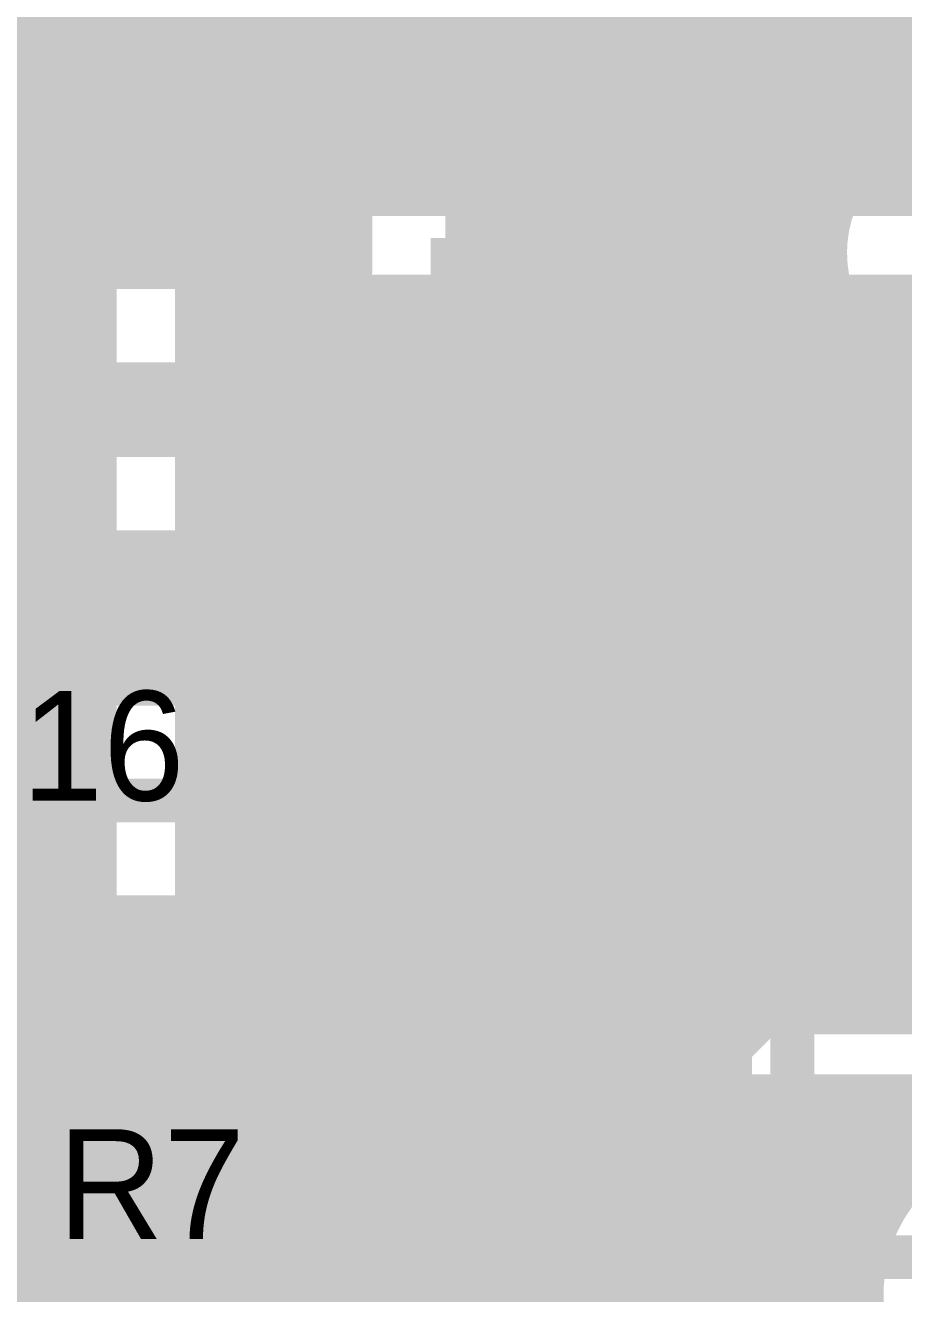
# Model space of a CAD drawing. Header units: millimetres. Extents: x 1.9 to 5.81, y 3 to 5.61.
# Drawn here: x 2.655 to 2.8955, y 3.515 to 3.8622 of the extents above; entities that cross this region are included whole.
import ezdxf

# ---------------------------------------------------------------- set-up
doc = ezdxf.new("R2010")
doc.units = ezdxf.units.MM
doc.header["$MEASUREMENT"] = 0
for name, color, linetype in [('BottomLayer', 5, 'Continuous'), ('BottomOverlay', 54, 'Continuous'), ('BottomPaste', 16, 'Continuous'), ('BottomSolder', 6, 'Continuous'), ('MultiLayer', 9, 'Continuous'), ('TopLayer', 1, 'Continuous'), ('TopOverlay', 2, 'Continuous'), ('TopPaste', 8, 'Continuous'), ('TopSolder', 216, 'Continuous')]:
    doc.layers.add(name, color=color, linetype=linetype)

msp = doc.modelspace()

# ---------------------------------------------------------------- linework, layer by layer
at = {"layer": 'BottomLayer'}
for points, const_width in [([(2.8, 3.79), (2.8, 4.1)], 0.06), ([(2.77, 3.815), (2.77, 4.045)], 0.01), ([(2.78, 3.815), (2.78, 4.045)], 0.01), ([(2.79, 3.815), (2.79, 4.045)], 0.01), ([(2.8, 3.815), (2.8, 4.045)], 0.01), ([(2.81, 3.815), (2.81, 4.045)], 0.01), ([(2.82, 3.815), (2.82, 4.045)], 0.01), ([(2.83, 3.815), (2.83, 4.045)], 0.01), ([(2.76, 3.815), (2.76, 3.995)], 0.01), ([(2.66, 3.381), (2.66, 3.91469)], 0.01), ([(2.75, 3.815), (2.75, 3.915)], 0.01), ([(2.67, 3.381), (2.67, 3.91113)], 0.01), ([(2.68, 3.815), (2.68, 3.905)], 0.01), ([(2.74, 3.815), (2.74, 3.905)], 0.01), ([(2.69, 3.815), (2.69, 3.89917)], 0.01), ([(2.73, 3.815), (2.73, 3.89917)], 0.01), ([(2.7, 3.815), (2.7, 3.89601)], 0.01), ([(2.71, 3.815), (2.71, 3.895)], 0.01), ([(2.72, 3.815), (2.72, 3.89601)], 0.01), ([(2.84, 3.815), (2.84, 3.895)], 0.01), ([(2.85, 3.815), (2.85, 3.895)], 0.01), ([(2.86, 3.815), (2.86, 3.895)], 0.01), ([(2.87, 3.815), (2.87, 3.895)], 0.01), ([(2.88, 3.815), (2.88, 3.895)], 0.01), ([(2.89, 3.815), (2.89, 3.895)], 0.01), ([(2.9, 3.815), (2.9, 3.895)], 0.01), ([(2.211, 3.86), (2.98172, 3.86)], 0.01), ([(2.211, 3.85), (2.97258, 3.85)], 0.01), ([(2.211, 3.84), (2.96757, 3.84)], 0.01), ([(2.211, 3.83), (2.96528, 3.83)], 0.01), ([(2.211, 3.82), (2.96528, 3.82)], 0.01), ([(2.675, 3.815), (2.925, 3.815)], 0.01), ([(2.675, 3.565), (2.675, 3.815)], 0.01), ([(2.8, 3.69), (2.8, 3.81)], 0.02), ([(2.211, 3.81), (2.675, 3.81)], 0.01), ([(2.211, 3.8), (2.675, 3.8)], 0.01), ([(2.211, 3.79), (2.675, 3.79)], 0.01), ([(2.211, 3.78), (2.675, 3.78)], 0.01), ([(2.211, 3.77), (2.675, 3.77)], 0.01), ([(2.211, 3.76), (2.675, 3.76)], 0.01), ([(2.211, 3.75), (2.675, 3.75)], 0.01), ([(2.211, 3.74), (2.675, 3.74)], 0.01), ([(2.211, 3.73), (2.675, 3.73)], 0.01), ([(2.211, 3.72), (2.675, 3.72)], 0.01), ([(2.211, 3.71), (2.675, 3.71)], 0.01), ([(2.211, 3.7), (2.675, 3.7)], 0.01), ([(2.68, 3.69), (2.8, 3.69)], 0.02), ([(2.8, 3.69), (2.92, 3.69)], 0.02), ([(2.8, 3.57), (2.8, 3.69)], 0.02), ([(2.211, 3.69), (2.675, 3.69)], 0.01), ([(2.211, 3.68), (2.675, 3.68)], 0.01), ([(2.211, 3.67), (2.675, 3.67)], 0.01), ([(2.211, 3.66), (2.675, 3.66)], 0.01), ([(2.211, 3.65), (2.675, 3.65)], 0.01), ([(2.211, 3.64), (2.675, 3.64)], 0.01), ([(2.211, 3.63), (2.675, 3.63)], 0.01), ([(2.211, 3.62), (2.675, 3.62)], 0.01), ([(2.211, 3.61), (2.675, 3.61)], 0.01), ([(2.211, 3.6), (2.675, 3.6)], 0.01), ([(2.211, 3.59), (2.675, 3.59)], 0.01), ([(2.211, 3.58), (2.675, 3.58)], 0.01), ([(2.211, 3.57), (2.675, 3.57)], 0.01), ([(2.675, 3.565), (2.925, 3.565)], 0.01), ([(2.68, 3.381), (2.68, 3.565)], 0.01), ([(2.69, 3.381), (2.69, 3.565)], 0.01), ([(2.7, 3.381), (2.7, 3.565)], 0.01), ([(2.71, 3.381), (2.71, 3.565)], 0.01), ([(2.72, 3.381), (2.72, 3.565)], 0.01), ([(2.73, 3.381), (2.73, 3.565)], 0.01), ([(2.74, 3.381), (2.74, 3.565)], 0.01), ([(2.75, 3.381), (2.75, 3.565)], 0.01), ([(2.76, 3.381), (2.76, 3.565)], 0.01), ([(2.77, 3.381), (2.77, 3.565)], 0.01), ([(2.78, 3.381), (2.78, 3.565)], 0.01), ([(2.79, 3.381), (2.79, 3.565)], 0.01), ([(2.8, 3.381), (2.8, 3.565)], 0.01), ([(2.81, 3.381), (2.81, 3.565)], 0.01), ([(2.82, 3.381), (2.82, 3.565)], 0.01), ([(2.83, 3.381), (2.83, 3.565)], 0.01), ([(2.84, 3.381), (2.84, 3.565)], 0.01), ([(2.85, 3.381), (2.85, 3.565)], 0.01), ([(2.86, 3.381), (2.86, 3.565)], 0.01), ([(2.87, 3.381), (2.87, 3.565)], 0.01), ([(2.88, 3.381), (2.88, 3.565)], 0.01), ([(2.89, 3.53562), (2.89, 3.565)], 0.01), ([(2.9, 3.54854), (2.9, 3.565)], 0.01), ([(2.211, 3.56), (2.93, 3.56)], 0.01), ([(2.211, 3.55), (2.90172, 3.55)], 0.01), ([(2.211, 3.54), (2.89258, 3.54)], 0.01), ([(2.211, 3.53), (2.88757, 3.53)], 0.01), ([(2.211, 3.52), (2.88528, 3.52)], 0.01), ([(2.211, 3.51), (2.88528, 3.51)], 0.01)]:
    msp.add_lwpolyline(points, dxfattribs=dict(at, const_width=const_width))
for points, const_width in [([(2.6725, 3.815, 1), (2.6775, 3.815, 1)], 0.005), ([(2.6725, 3.815, 1), (2.6775, 3.815, 1)], 0.005), ([(2.6775, 3.815, 1), (2.6825, 3.815, 1)], 0.005), ([(2.6875, 3.815, 1), (2.6925, 3.815, 1)], 0.005), ([(2.6975, 3.815, 1), (2.7025, 3.815, 1)], 0.005), ([(2.7075, 3.815, 1), (2.7125, 3.815, 1)], 0.005), ([(2.7175, 3.815, 1), (2.7225, 3.815, 1)], 0.005), ([(2.7275, 3.815, 1), (2.7325, 3.815, 1)], 0.005), ([(2.7375, 3.815, 1), (2.7425, 3.815, 1)], 0.005), ([(2.7475, 3.815, 1), (2.7525, 3.815, 1)], 0.005), ([(2.7575, 3.815, 1), (2.7625, 3.815, 1)], 0.005), ([(2.7675, 3.815, 1), (2.7725, 3.815, 1)], 0.005), ([(2.785, 3.79, 1), (2.815, 3.79, 1)], 0.03), ([(2.7775, 3.815, 1), (2.7825, 3.815, 1)], 0.005), ([(2.7875, 3.815, 1), (2.7925, 3.815, 1)], 0.005), ([(2.795, 3.81, 1), (2.805, 3.81, 1)], 0.01), ([(2.7975, 3.815, 1), (2.8025, 3.815, 1)], 0.005), ([(2.8075, 3.815, 1), (2.8125, 3.815, 1)], 0.005), ([(2.8175, 3.815, 1), (2.8225, 3.815, 1)], 0.005), ([(2.8275, 3.815, 1), (2.8325, 3.815, 1)], 0.005), ([(2.8375, 3.815, 1), (2.8425, 3.815, 1)], 0.005), ([(2.8475, 3.815, 1), (2.8525, 3.815, 1)], 0.005), ([(2.8575, 3.815, 1), (2.8625, 3.815, 1)], 0.005), ([(2.8675, 3.815, 1), (2.8725, 3.815, 1)], 0.005), ([(2.8775, 3.815, 1), (2.8825, 3.815, 1)], 0.005), ([(2.8875, 3.815, 1), (2.8925, 3.815, 1)], 0.005), ([(2.8975, 3.815, 1), (2.9025, 3.815, 1)], 0.005), ([(2.6725, 3.81, 1), (2.6775, 3.81, 1)], 0.005), ([(2.6725, 3.8, 1), (2.6775, 3.8, 1)], 0.005), ([(2.6725, 3.79, 1), (2.6775, 3.79, 1)], 0.005), ([(2.6725, 3.78, 1), (2.6775, 3.78, 1)], 0.005), ([(2.6725, 3.77, 1), (2.6775, 3.77, 1)], 0.005), ([(2.6725, 3.76, 1), (2.6775, 3.76, 1)], 0.005), ([(2.6725, 3.75, 1), (2.6775, 3.75, 1)], 0.005), ([(2.6725, 3.74, 1), (2.6775, 3.74, 1)], 0.005), ([(2.6725, 3.73, 1), (2.6775, 3.73, 1)], 0.005), ([(2.6725, 3.72, 1), (2.6775, 3.72, 1)], 0.005), ([(2.65, 3.7, 1), (2.67, 3.7, 1)], 0.02), ([(2.6725, 3.71, 1), (2.6775, 3.71, 1)], 0.005), ([(2.6725, 3.7, 1), (2.6775, 3.7, 1)], 0.005), ([(2.675, 3.69, 1), (2.685, 3.69, 1)], 0.01), ([(2.795, 3.69, 1), (2.805, 3.69, 1)], 0.01), ([(2.795, 3.69, 1), (2.805, 3.69, 1)], 0.01), ([(2.795, 3.69, 1), (2.805, 3.69, 1)], 0.01), ([(2.795, 3.69, 1), (2.805, 3.69, 1)], 0.01), ([(2.6725, 3.69, 1), (2.6775, 3.69, 1)], 0.005), ([(2.6725, 3.68, 1), (2.6775, 3.68, 1)], 0.005), ([(2.6725, 3.67, 1), (2.6775, 3.67, 1)], 0.005), ([(2.6725, 3.66, 1), (2.6775, 3.66, 1)], 0.005), ([(2.6725, 3.65, 1), (2.6775, 3.65, 1)], 0.005), ([(2.6725, 3.64, 1), (2.6775, 3.64, 1)], 0.005), ([(2.6725, 3.63, 1), (2.6775, 3.63, 1)], 0.005), ([(2.6725, 3.62, 1), (2.6775, 3.62, 1)], 0.005), ([(2.6725, 3.61, 1), (2.6775, 3.61, 1)], 0.005), ([(2.685, 3.59, 1), (2.705, 3.59, 1)], 0.02), ([(2.6725, 3.6, 1), (2.6775, 3.6, 1)], 0.005), ([(2.6725, 3.59, 1), (2.6775, 3.59, 1)], 0.005), ([(2.6725, 3.58, 1), (2.6775, 3.58, 1)], 0.005), ([(2.795, 3.57, 1), (2.805, 3.57, 1)], 0.01), ([(2.6725, 3.57, 1), (2.6775, 3.57, 1)], 0.005), ([(2.6725, 3.565, 1), (2.6775, 3.565, 1)], 0.005), ([(2.6725, 3.565, 1), (2.6775, 3.565, 1)], 0.005), ([(2.6775, 3.565, 1), (2.6825, 3.565, 1)], 0.005), ([(2.6875, 3.565, 1), (2.6925, 3.565, 1)], 0.005), ([(2.6975, 3.565, 1), (2.7025, 3.565, 1)], 0.005), ([(2.7075, 3.565, 1), (2.7125, 3.565, 1)], 0.005), ([(2.7175, 3.565, 1), (2.7225, 3.565, 1)], 0.005), ([(2.7275, 3.565, 1), (2.7325, 3.565, 1)], 0.005), ([(2.7375, 3.565, 1), (2.7425, 3.565, 1)], 0.005), ([(2.7475, 3.565, 1), (2.7525, 3.565, 1)], 0.005), ([(2.7575, 3.565, 1), (2.7625, 3.565, 1)], 0.005), ([(2.7675, 3.565, 1), (2.7725, 3.565, 1)], 0.005), ([(2.7775, 3.565, 1), (2.7825, 3.565, 1)], 0.005), ([(2.7875, 3.565, 1), (2.7925, 3.565, 1)], 0.005), ([(2.7975, 3.565, 1), (2.8025, 3.565, 1)], 0.005), ([(2.8075, 3.565, 1), (2.8125, 3.565, 1)], 0.005), ([(2.8175, 3.565, 1), (2.8225, 3.565, 1)], 0.005), ([(2.8275, 3.565, 1), (2.8325, 3.565, 1)], 0.005), ([(2.8375, 3.565, 1), (2.8425, 3.565, 1)], 0.005), ([(2.8475, 3.565, 1), (2.8525, 3.565, 1)], 0.005), ([(2.8575, 3.565, 1), (2.8625, 3.565, 1)], 0.005), ([(2.8675, 3.565, 1), (2.8725, 3.565, 1)], 0.005), ([(2.8775, 3.565, 1), (2.8825, 3.565, 1)], 0.005), ([(2.8875, 3.565, 1), (2.8925, 3.565, 1)], 0.005), ([(2.8975, 3.565, 1), (2.9025, 3.565, 1)], 0.005), ([(2.8975, 3.54854, 1), (2.9025, 3.54854, 1)], 0.005), ([(2.89008, 3.54, 1), (2.89508, 3.54, 1)], 0.005), ([(2.8875, 3.53562, 1), (2.8925, 3.53562, 1)], 0.005), ([(2.88507, 3.53, 1), (2.89007, 3.53, 1)], 0.005), ([(2.88278, 3.52, 1), (2.88778, 3.52, 1)], 0.005), ([(2.88278, 3.51, 1), (2.88778, 3.51, 1)], 0.005)]:
    msp.add_lwpolyline(points, format="xyb", close=True, dxfattribs=dict(at, const_width=const_width))
at = {"layer": 'BottomLayer', "const_width": 0.01}
msp.add_lwpolyline([(2.96262, 3.484, -2.503839), (2.96262, 3.546)], format="xyb", dxfattribs=at)
at = {"layer": 'BottomLayer'}
msp.add_solid([(2.7, 3.59), (2.9, 3.59), (2.7, 3.79), (2.9, 3.79)], dxfattribs=at)
at = {"layer": 'BottomOverlay', "const_width": 0.01}
for points in [[(2.66, 3.57), (2.66, 3.97)], [(2.66, 3.57), (2.94, 3.57)]]:
    msp.add_lwpolyline(points, dxfattribs=at)
at = {"layer": 'BottomOverlay', "const_width": 0.005}
msp.add_lwpolyline([(2.6575, 3.57, 1), (2.6625, 3.57, 1)], format="xyb", close=True, dxfattribs=at)
msp.add_lwpolyline([(2.6575, 3.57, 1), (2.6625, 3.57, 1)], format="xyb", close=True, dxfattribs=at)
at = {"layer": 'BottomPaste'}
msp.add_solid([(2.7, 3.59), (2.9, 3.59), (2.7, 3.79), (2.9, 3.79)], dxfattribs=at)
msp.add_solid([(2.7, 3.59), (2.9, 3.59), (2.7, 3.79), (2.9, 3.79)], dxfattribs=at)
at = {"layer": 'BottomSolder', "const_width": 0.024}
for points in [[(2.648, 3.7, 1), (2.672, 3.7, 1)], [(2.648, 3.7, 1), (2.672, 3.7, 1)], [(2.683, 3.59, 1), (2.707, 3.59, 1)], [(2.683, 3.59, 1), (2.707, 3.59, 1)]]:
    msp.add_lwpolyline(points, format="xyb", close=True, dxfattribs=at)
at = {"layer": 'BottomSolder'}
msp.add_solid([(2.696, 3.586), (2.904, 3.586), (2.696, 3.794), (2.904, 3.794)], dxfattribs=at)
msp.add_solid([(2.696, 3.586), (2.904, 3.586), (2.696, 3.794), (2.904, 3.794)], dxfattribs=at)
at = {"layer": 'MultiLayer', "const_width": 0.02}
for points in [[(2.65, 3.7, 1), (2.67, 3.7, 1)], [(2.685, 3.59, 1), (2.705, 3.59, 1)]]:
    msp.add_lwpolyline(points, format="xyb", close=True, dxfattribs=at)
at = {"layer": 'TopLayer'}
for points, const_width in [([(2.73, 3.795), (2.73, 4.2)], 0.01), ([(2.74, 3.795), (2.74, 4.2)], 0.01), ([(2.84, 3.781), (2.84, 4.2)], 0.01), ([(2.85, 3.781), (2.85, 4.2)], 0.01), ([(2.86, 3.781), (2.86, 4.2)], 0.01), ([(2.87, 3.781), (2.87, 4.2)], 0.01), ([(2.72, 3.795), (2.72, 3.93438)], 0.01), ([(2.71, 3.795), (2.71, 3.92146)], 0.01), ([(2.7, 3.795), (2.7, 3.91469)], 0.01), ([(2.67, 3.845), (2.67, 3.91113)], 0.01), ([(2.67, 3.795), (2.67, 3.91113)], 0.01), ([(2.68, 3.795), (2.68, 3.91)], 0.01), ([(2.69, 3.795), (2.69, 3.91113)], 0.01), ([(2.745, 3.825), (2.745, 3.885)], 0.01), ([(2.79, 3.84), (2.79, 3.88)], 0.02), ([(2.835, 3.825), (2.835, 3.885)], 0.01), ([(2.67, 3.86), (2.745, 3.86)], 0.01), ([(2.835, 3.86), (2.87638, 3.86)], 0.01), ([(2.67, 3.85), (2.745, 3.85)], 0.01), ([(2.835, 3.85), (2.875, 3.85)], 0.01), ([(2.67, 3.825), (2.67, 3.845)], 0.01), ([(2.67, 3.825), (2.67, 3.845)], 0.01), ([(2.75, 3.84), (2.79, 3.84)], 0.02), ([(2.79, 3.84), (2.83, 3.84)], 0.02), ([(2.67, 3.84), (2.745, 3.84)], 0.01), ([(2.835, 3.84), (2.87638, 3.84)], 0.01), ([(2.67, 3.83), (2.745, 3.83)], 0.01), ([(2.835, 3.83), (2.88087, 3.83)], 0.01), ([(2.88, 3.81857), (2.88, 3.83143)], 0.01), ([(2.67, 3.795), (2.67, 3.825)], 0.01), ([(2.745, 3.795), (2.745, 3.825)], 0.01), ([(2.745, 3.795), (2.745, 3.825)], 0.01), ([(2.835, 3.795), (2.835, 3.825)], 0.01), ([(2.835, 3.795), (2.835, 3.825)], 0.01), ([(2.67, 3.82), (2.745, 3.82)], 0.01), ([(2.835, 3.82), (2.88087, 3.82)], 0.01), ([(2.67, 3.81), (2.745, 3.81)], 0.01), ([(2.835, 3.81), (2.87638, 3.81)], 0.01), ([(2.67, 3.8), (2.745, 3.8)], 0.01), ([(2.835, 3.8), (2.875, 3.8)], 0.01), ([(2.67, 3.795), (2.745, 3.795)], 0.01), ([(2.835, 3.781), (2.835, 3.795)], 0.01), ([(2.835, 3.79), (2.87638, 3.79)], 0.01), ([(2.835, 3.781), (2.88025, 3.781)], 0.01), ([(2.59, 3.76), (2.8, 3.76)], 0.02), ([(2.59, 3.75), (2.94, 3.75)], 0.012), ([(2.60484, 3.719), (2.725, 3.719)], 0.01), ([(2.66, 3.681), (2.66, 3.719)], 0.01), ([(2.67, 3.681), (2.67, 3.719)], 0.01), ([(2.68, 3.681), (2.68, 3.719)], 0.01), ([(2.69, 3.681), (2.69, 3.719)], 0.01), ([(2.7, 3.681), (2.7, 3.719)], 0.01), ([(2.71, 3.681), (2.71, 3.719)], 0.01), ([(2.72, 3.681), (2.72, 3.719)], 0.01), ([(2.725, 3.681), (2.725, 3.719)], 0.01), ([(2.61384, 3.71), (2.725, 3.71)], 0.01), ([(2.66, 3.7), (2.77, 3.7)], 0.03), ([(2.83, 3.7), (3, 3.7)], 0.03), ([(2.73, 3.7), (2.77, 3.7)], 0.02), ([(2.62384, 3.7), (2.725, 3.7)], 0.01), ([(2.63384, 3.69), (2.725, 3.69)], 0.01), ([(2.64284, 3.681), (2.725, 3.681)], 0.01), ([(2.63, 3.65), (2.94, 3.65)], 0.012), ([(2.56194, 3.6319), (2.72284, 3.471)], 0.01), ([(2.63, 3.619), (2.725, 3.619)], 0.01), ([(2.66, 3.53384), (2.66, 3.619)], 0.01), ([(2.67, 3.52384), (2.67, 3.619)], 0.01), ([(2.68, 3.51384), (2.68, 3.619)], 0.01), ([(2.69, 3.50384), (2.69, 3.619)], 0.01), ([(2.7, 3.49384), (2.7, 3.619)], 0.01), ([(2.71, 3.48384), (2.71, 3.619)], 0.01), ([(2.72, 3.47384), (2.72, 3.619)], 0.01), ([(2.725, 3.545), (2.725, 3.619)], 0.01), ([(2.58384, 3.61), (2.725, 3.61)], 0.01), ([(2.83, 3.57), (2.86, 3.6)], 0.02), ([(2.86, 3.6), (2.94, 3.6)], 0.02), ([(2.59384, 3.6), (2.725, 3.6)], 0.01), ([(2.715, 3.59), (2.77, 3.59)], 0.03), ([(2.73, 3.59), (2.77, 3.59)], 0.02), ([(2.77, 3.55), (2.77, 3.59)], 0.02), ([(2.60384, 3.59), (2.725, 3.59)], 0.01), ([(2.61384, 3.58), (2.725, 3.58)], 0.01), ([(2.83, 3.49), (2.83, 3.57)], 0.02), ([(2.62384, 3.57), (2.725, 3.57)], 0.01), ([(2.63384, 3.56), (2.725, 3.56)], 0.01), ([(2.64384, 3.55), (2.725, 3.55)], 0.01), ([(2.725, 3.545), (2.785, 3.545)], 0.01), ([(2.73, 3.471), (2.73, 3.545)], 0.01), ([(2.74, 3.471), (2.74, 3.545)], 0.01), ([(2.75, 3.471), (2.75, 3.545)], 0.01), ([(2.76, 3.471), (2.76, 3.545)], 0.01), ([(2.77, 3.471), (2.77, 3.545)], 0.01), ([(2.78, 3.471), (2.78, 3.545)], 0.01), ([(2.785, 3.545), (2.795, 3.545)], 0.01), ([(2.785, 3.545), (2.795, 3.545)], 0.01), ([(2.79, 3.535), (2.79, 3.545)], 0.01), ([(2.795, 3.535), (2.795, 3.545)], 0.01), ([(2.65384, 3.54), (2.795, 3.54)], 0.01), ([(2.785, 3.535), (2.795, 3.535)], 0.01), ([(2.785, 3.471), (2.785, 3.535)], 0.01), ([(2.66384, 3.53), (2.785, 3.53)], 0.01), ([(2.67384, 3.52), (2.785, 3.52)], 0.01), ([(2.68384, 3.51), (2.785, 3.51)], 0.01)]:
    msp.add_lwpolyline(points, dxfattribs=dict(at, const_width=const_width))
at = {"layer": 'TopLayer', "const_width": 0.01}
for points in [[(2.88472, 3.825, -0.652555), (2.912, 3.887)], [(2.88025, 3.781, -0.33171), (2.88472, 3.825)]]:
    msp.add_lwpolyline(points, format="xyb", dxfattribs=at)
at = {"layer": 'TopLayer'}
for points, const_width in [([(2.6675, 3.86, 1), (2.6725, 3.86, 1)], 0.005), ([(2.7425, 3.86, 1), (2.7475, 3.86, 1)], 0.005), ([(2.8325, 3.86, 1), (2.8375, 3.86, 1)], 0.005), ([(2.87388, 3.86, 1), (2.87888, 3.86, 1)], 0.005), ([(2.6675, 3.85, 1), (2.6725, 3.85, 1)], 0.005), ([(2.7425, 3.85, 1), (2.7475, 3.85, 1)], 0.005), ([(2.8325, 3.85, 1), (2.8375, 3.85, 1)], 0.005), ([(2.8725, 3.85, 1), (2.8775, 3.85, 1)], 0.005), ([(2.6675, 3.845, 1), (2.6725, 3.845, 1)], 0.005), ([(2.6675, 3.845, 1), (2.6725, 3.845, 1)], 0.005), ([(2.6675, 3.845, 1), (2.6725, 3.845, 1)], 0.005), ([(2.745, 3.84, 1), (2.755, 3.84, 1)], 0.01), ([(2.785, 3.84, 1), (2.795, 3.84, 1)], 0.01), ([(2.785, 3.84, 1), (2.795, 3.84, 1)], 0.01), ([(2.785, 3.84, 1), (2.795, 3.84, 1)], 0.01), ([(2.825, 3.84, 1), (2.835, 3.84, 1)], 0.01), ([(2.6675, 3.84, 1), (2.6725, 3.84, 1)], 0.005), ([(2.7425, 3.84, 1), (2.7475, 3.84, 1)], 0.005), ([(2.8325, 3.84, 1), (2.8375, 3.84, 1)], 0.005), ([(2.87388, 3.84, 1), (2.87888, 3.84, 1)], 0.005), ([(2.6675, 3.83, 1), (2.6725, 3.83, 1)], 0.005), ([(2.7425, 3.83, 1), (2.7475, 3.83, 1)], 0.005), ([(2.8325, 3.83, 1), (2.8375, 3.83, 1)], 0.005), ([(2.8775, 3.83143, 1), (2.8825, 3.83143, 1)], 0.005), ([(2.87837, 3.83, 1), (2.88337, 3.83, 1)], 0.005), ([(2.6675, 3.825, 1), (2.6725, 3.825, 1)], 0.005), ([(2.6675, 3.825, 1), (2.6725, 3.825, 1)], 0.005), ([(2.6675, 3.825, 1), (2.6725, 3.825, 1)], 0.005), ([(2.7425, 3.825, 1), (2.7475, 3.825, 1)], 0.005), ([(2.7425, 3.825, 1), (2.7475, 3.825, 1)], 0.005), ([(2.7425, 3.825, 1), (2.7475, 3.825, 1)], 0.005), ([(2.8325, 3.825, 1), (2.8375, 3.825, 1)], 0.005), ([(2.8325, 3.825, 1), (2.8375, 3.825, 1)], 0.005), ([(2.8325, 3.825, 1), (2.8375, 3.825, 1)], 0.005), ([(2.88222, 3.825, 1), (2.88722, 3.825, 1)], 0.005), ([(2.88222, 3.825, 1), (2.88722, 3.825, 1)], 0.005), ([(2.6675, 3.82, 1), (2.6725, 3.82, 1)], 0.005), ([(2.7425, 3.82, 1), (2.7475, 3.82, 1)], 0.005), ([(2.8325, 3.82, 1), (2.8375, 3.82, 1)], 0.005), ([(2.8775, 3.81857, 1), (2.8825, 3.81857, 1)], 0.005), ([(2.87837, 3.82, 1), (2.88337, 3.82, 1)], 0.005), ([(2.6675, 3.81, 1), (2.6725, 3.81, 1)], 0.005), ([(2.7425, 3.81, 1), (2.7475, 3.81, 1)], 0.005), ([(2.8325, 3.81, 1), (2.8375, 3.81, 1)], 0.005), ([(2.87388, 3.81, 1), (2.87888, 3.81, 1)], 0.005), ([(2.6675, 3.8, 1), (2.6725, 3.8, 1)], 0.005), ([(2.7425, 3.8, 1), (2.7475, 3.8, 1)], 0.005), ([(2.8325, 3.8, 1), (2.8375, 3.8, 1)], 0.005), ([(2.8725, 3.8, 1), (2.8775, 3.8, 1)], 0.005), ([(2.6675, 3.795, 1), (2.6725, 3.795, 1)], 0.005), ([(2.6675, 3.795, 1), (2.6725, 3.795, 1)], 0.005), ([(2.6675, 3.795, 1), (2.6725, 3.795, 1)], 0.005), ([(2.6775, 3.795, 1), (2.6825, 3.795, 1)], 0.005), ([(2.6875, 3.795, 1), (2.6925, 3.795, 1)], 0.005), ([(2.6975, 3.795, 1), (2.7025, 3.795, 1)], 0.005), ([(2.7075, 3.795, 1), (2.7125, 3.795, 1)], 0.005), ([(2.7175, 3.795, 1), (2.7225, 3.795, 1)], 0.005), ([(2.7275, 3.795, 1), (2.7325, 3.795, 1)], 0.005), ([(2.7375, 3.795, 1), (2.7425, 3.795, 1)], 0.005), ([(2.7425, 3.795, 1), (2.7475, 3.795, 1)], 0.005), ([(2.7425, 3.795, 1), (2.7475, 3.795, 1)], 0.005), ([(2.7425, 3.795, 1), (2.7475, 3.795, 1)], 0.005), ([(2.8325, 3.795, 1), (2.8375, 3.795, 1)], 0.005), ([(2.8325, 3.795, 1), (2.8375, 3.795, 1)], 0.005), ([(2.8325, 3.795, 1), (2.8375, 3.795, 1)], 0.005), ([(2.8325, 3.79, 1), (2.8375, 3.79, 1)], 0.005), ([(2.87388, 3.79, 1), (2.87888, 3.79, 1)], 0.005), ([(2.8325, 3.781, 1), (2.8375, 3.781, 1)], 0.005), ([(2.8325, 3.781, 1), (2.8375, 3.781, 1)], 0.005), ([(2.8375, 3.781, 1), (2.8425, 3.781, 1)], 0.005), ([(2.8475, 3.781, 1), (2.8525, 3.781, 1)], 0.005), ([(2.8575, 3.781, 1), (2.8625, 3.781, 1)], 0.005), ([(2.8675, 3.781, 1), (2.8725, 3.781, 1)], 0.005), ([(2.87775, 3.781, 1), (2.88275, 3.781, 1)], 0.005), ([(2.87775, 3.781, 1), (2.88275, 3.781, 1)], 0.005), ([(2.795, 3.76, 1), (2.805, 3.76, 1)], 0.01), ([(2.6575, 3.719, 1), (2.6625, 3.719, 1)], 0.005), ([(2.6675, 3.719, 1), (2.6725, 3.719, 1)], 0.005), ([(2.6775, 3.719, 1), (2.6825, 3.719, 1)], 0.005), ([(2.6875, 3.719, 1), (2.6925, 3.719, 1)], 0.005), ([(2.6975, 3.719, 1), (2.7025, 3.719, 1)], 0.005), ([(2.7075, 3.719, 1), (2.7125, 3.719, 1)], 0.005), ([(2.7175, 3.719, 1), (2.7225, 3.719, 1)], 0.005), ([(2.7225, 3.719, 1), (2.7275, 3.719, 1)], 0.005), ([(2.7225, 3.719, 1), (2.7275, 3.719, 1)], 0.005), ([(2.65, 3.7, 1), (2.67, 3.7, 1)], 0.02), ([(2.6525, 3.7, 1), (2.6675, 3.7, 1)], 0.015), ([(2.7225, 3.71, 1), (2.7275, 3.71, 1)], 0.005), ([(2.7625, 3.7, 1), (2.7775, 3.7, 1)], 0.015), ([(2.8225, 3.7, 1), (2.8375, 3.7, 1)], 0.015), ([(2.725, 3.7, 1), (2.735, 3.7, 1)], 0.01), ([(2.765, 3.7, 1), (2.775, 3.7, 1)], 0.01), ([(2.7225, 3.7, 1), (2.7275, 3.7, 1)], 0.005), ([(2.7225, 3.69, 1), (2.7275, 3.69, 1)], 0.005), ([(2.6575, 3.681, 1), (2.6625, 3.681, 1)], 0.005), ([(2.6675, 3.681, 1), (2.6725, 3.681, 1)], 0.005), ([(2.6775, 3.681, 1), (2.6825, 3.681, 1)], 0.005), ([(2.6875, 3.681, 1), (2.6925, 3.681, 1)], 0.005), ([(2.6975, 3.681, 1), (2.7025, 3.681, 1)], 0.005), ([(2.7075, 3.681, 1), (2.7125, 3.681, 1)], 0.005), ([(2.7175, 3.681, 1), (2.7225, 3.681, 1)], 0.005), ([(2.7225, 3.681, 1), (2.7275, 3.681, 1)], 0.005), ([(2.7225, 3.681, 1), (2.7275, 3.681, 1)], 0.005), ([(2.6575, 3.619, 1), (2.6625, 3.619, 1)], 0.005), ([(2.6675, 3.619, 1), (2.6725, 3.619, 1)], 0.005), ([(2.6775, 3.619, 1), (2.6825, 3.619, 1)], 0.005), ([(2.6875, 3.619, 1), (2.6925, 3.619, 1)], 0.005), ([(2.6975, 3.619, 1), (2.7025, 3.619, 1)], 0.005), ([(2.7075, 3.619, 1), (2.7125, 3.619, 1)], 0.005), ([(2.7175, 3.619, 1), (2.7225, 3.619, 1)], 0.005), ([(2.7225, 3.619, 1), (2.7275, 3.619, 1)], 0.005), ([(2.7225, 3.619, 1), (2.7275, 3.619, 1)], 0.005), ([(2.7225, 3.61, 1), (2.7275, 3.61, 1)], 0.005), ([(2.685, 3.59, 1), (2.705, 3.59, 1)], 0.02), ([(2.855, 3.6, 1), (2.865, 3.6, 1)], 0.01), ([(2.855, 3.6, 1), (2.865, 3.6, 1)], 0.01), ([(2.7075, 3.59, 1), (2.7225, 3.59, 1)], 0.015), ([(2.7225, 3.6, 1), (2.7275, 3.6, 1)], 0.005), ([(2.7625, 3.59, 1), (2.7775, 3.59, 1)], 0.015), ([(2.725, 3.59, 1), (2.735, 3.59, 1)], 0.01), ([(2.765, 3.59, 1), (2.775, 3.59, 1)], 0.01), ([(2.765, 3.59, 1), (2.775, 3.59, 1)], 0.01), ([(2.7225, 3.59, 1), (2.7275, 3.59, 1)], 0.005), ([(2.7225, 3.58, 1), (2.7275, 3.58, 1)], 0.005), ([(2.825, 3.57, 1), (2.835, 3.57, 1)], 0.01), ([(2.825, 3.57, 1), (2.835, 3.57, 1)], 0.01), ([(2.7225, 3.57, 1), (2.7275, 3.57, 1)], 0.005), ([(2.7225, 3.56, 1), (2.7275, 3.56, 1)], 0.005), ([(2.765, 3.55, 1), (2.775, 3.55, 1)], 0.01), ([(2.7225, 3.55, 1), (2.7275, 3.55, 1)], 0.005), ([(2.7225, 3.545, 1), (2.7275, 3.545, 1)], 0.005), ([(2.7225, 3.545, 1), (2.7275, 3.545, 1)], 0.005), ([(2.7275, 3.545, 1), (2.7325, 3.545, 1)], 0.005), ([(2.7375, 3.545, 1), (2.7425, 3.545, 1)], 0.005), ([(2.7475, 3.545, 1), (2.7525, 3.545, 1)], 0.005), ([(2.7575, 3.545, 1), (2.7625, 3.545, 1)], 0.005), ([(2.7675, 3.545, 1), (2.7725, 3.545, 1)], 0.005), ([(2.7775, 3.545, 1), (2.7825, 3.545, 1)], 0.005), ([(2.7825, 3.545, 1), (2.7875, 3.545, 1)], 0.005), ([(2.7825, 3.545, 1), (2.7875, 3.545, 1)], 0.005), ([(2.7825, 3.545, 1), (2.7875, 3.545, 1)], 0.005), ([(2.7875, 3.545, 1), (2.7925, 3.545, 1)], 0.005), ([(2.7925, 3.545, 1), (2.7975, 3.545, 1)], 0.005), ([(2.7925, 3.545, 1), (2.7975, 3.545, 1)], 0.005), ([(2.7925, 3.545, 1), (2.7975, 3.545, 1)], 0.005), ([(2.65134, 3.54, 1), (2.65634, 3.54, 1)], 0.005), ([(2.7925, 3.54, 1), (2.7975, 3.54, 1)], 0.005), ([(2.6575, 3.53384, 1), (2.6625, 3.53384, 1)], 0.005), ([(2.7825, 3.535, 1), (2.7875, 3.535, 1)], 0.005), ([(2.7825, 3.535, 1), (2.7875, 3.535, 1)], 0.005), ([(2.7875, 3.535, 1), (2.7925, 3.535, 1)], 0.005), ([(2.7925, 3.535, 1), (2.7975, 3.535, 1)], 0.005), ([(2.7925, 3.535, 1), (2.7975, 3.535, 1)], 0.005), ([(2.66134, 3.53, 1), (2.66634, 3.53, 1)], 0.005), ([(2.7825, 3.53, 1), (2.7875, 3.53, 1)], 0.005), ([(2.6675, 3.52384, 1), (2.6725, 3.52384, 1)], 0.005), ([(2.67134, 3.52, 1), (2.67634, 3.52, 1)], 0.005), ([(2.7825, 3.52, 1), (2.7875, 3.52, 1)], 0.005), ([(2.6775, 3.51384, 1), (2.6825, 3.51384, 1)], 0.005), ([(2.68134, 3.51, 1), (2.68634, 3.51, 1)], 0.005), ([(2.7825, 3.51, 1), (2.7875, 3.51, 1)], 0.005)]:
    msp.add_lwpolyline(points, format="xyb", close=True, dxfattribs=dict(at, const_width=const_width))
for points in [[(2.81, 3.82), (2.81, 3.86), (2.77, 3.82), (2.77, 3.86)], [(2.81, 3.76), (2.81, 3.8), (2.77, 3.76), (2.77, 3.8)], [(2.79, 3.72), (2.75, 3.72), (2.79, 3.68), (2.75, 3.68)], [(2.85, 3.72), (2.81, 3.72), (2.85, 3.68), (2.81, 3.68)], [(2.79, 3.61), (2.75, 3.61), (2.79, 3.57), (2.75, 3.57)], [(2.85, 3.61), (2.81, 3.61), (2.85, 3.57), (2.81, 3.57)]]:
    msp.add_solid(points, dxfattribs=at)
at = {"layer": 'TopOverlay', "const_width": 0.012}
for points in [[(2.665, 3.855), (2.665, 3.93)], [(2.755, 3.84), (2.755, 3.875)], [(2.825, 3.84), (2.825, 3.875)], [(2.665, 3.74), (2.665, 3.815)], [(2.755, 3.745), (2.755, 3.78)], [(2.825, 3.745), (2.825, 3.78)], [(2.755, 3.745), (2.825, 3.745)], [(2.575, 3.74), (2.665, 3.74)], [(2.735, 3.735), (2.77, 3.735)], [(2.735, 3.665), (2.735, 3.735)], [(2.83, 3.735), (2.865, 3.735)], [(2.865, 3.665), (2.865, 3.735)], [(2.735, 3.665), (2.77, 3.665)], [(2.83, 3.665), (2.865, 3.665)], [(2.735, 3.555), (2.735, 3.625)], [(2.735, 3.625), (2.77, 3.625)], [(2.83, 3.625), (2.865, 3.625)], [(2.865, 3.555), (2.865, 3.625)], [(2.735, 3.555), (2.77, 3.555)], [(2.83, 3.555), (2.865, 3.555)], [(2.795, 3.525), (2.83, 3.525)], [(2.795, 3.455), (2.795, 3.525)], [(2.89, 3.525), (2.925, 3.525)]]:
    msp.add_lwpolyline(points, dxfattribs=at)
at = {"layer": 'TopOverlay', "const_width": 0.006}
for points in [[(2.662, 3.855, 1), (2.668, 3.855, 1)], [(2.752, 3.84, 1), (2.758, 3.84, 1)], [(2.822, 3.84, 1), (2.828, 3.84, 1)], [(2.662, 3.815, 1), (2.668, 3.815, 1)], [(2.752, 3.78, 1), (2.758, 3.78, 1)], [(2.822, 3.78, 1), (2.828, 3.78, 1)], [(2.752, 3.745, 1), (2.758, 3.745, 1)], [(2.752, 3.745, 1), (2.758, 3.745, 1)], [(2.822, 3.745, 1), (2.828, 3.745, 1)], [(2.822, 3.745, 1), (2.828, 3.745, 1)], [(2.662, 3.74, 1), (2.668, 3.74, 1)], [(2.662, 3.74, 1), (2.668, 3.74, 1)], [(2.732, 3.735, 1), (2.738, 3.735, 1)], [(2.732, 3.735, 1), (2.738, 3.735, 1)], [(2.767, 3.735, 1), (2.773, 3.735, 1)], [(2.827, 3.735, 1), (2.833, 3.735, 1)], [(2.862, 3.735, 1), (2.868, 3.735, 1)], [(2.862, 3.735, 1), (2.868, 3.735, 1)], [(2.732, 3.665, 1), (2.738, 3.665, 1)], [(2.732, 3.665, 1), (2.738, 3.665, 1)], [(2.767, 3.665, 1), (2.773, 3.665, 1)], [(2.827, 3.665, 1), (2.833, 3.665, 1)], [(2.862, 3.665, 1), (2.868, 3.665, 1)], [(2.862, 3.665, 1), (2.868, 3.665, 1)], [(2.732, 3.625, 1), (2.738, 3.625, 1)], [(2.732, 3.625, 1), (2.738, 3.625, 1)], [(2.767, 3.625, 1), (2.773, 3.625, 1)], [(2.827, 3.625, 1), (2.833, 3.625, 1)], [(2.862, 3.625, 1), (2.868, 3.625, 1)], [(2.862, 3.625, 1), (2.868, 3.625, 1)], [(2.732, 3.555, 1), (2.738, 3.555, 1)], [(2.732, 3.555, 1), (2.738, 3.555, 1)], [(2.767, 3.555, 1), (2.773, 3.555, 1)], [(2.827, 3.555, 1), (2.833, 3.555, 1)], [(2.862, 3.555, 1), (2.868, 3.555, 1)], [(2.862, 3.555, 1), (2.868, 3.555, 1)], [(2.792, 3.525, 1), (2.798, 3.525, 1)], [(2.792, 3.525, 1), (2.798, 3.525, 1)], [(2.827, 3.525, 1), (2.833, 3.525, 1)], [(2.887, 3.525, 1), (2.893, 3.525, 1)]]:
    msp.add_lwpolyline(points, format="xyb", close=True, dxfattribs=at)
at = {"layer": 'TopPaste'}
for points in [[(2.81, 3.82), (2.81, 3.86), (2.77, 3.82), (2.77, 3.86)], [(2.81, 3.82), (2.81, 3.86), (2.77, 3.82), (2.77, 3.86)], [(2.81, 3.76), (2.81, 3.8), (2.77, 3.76), (2.77, 3.8)], [(2.81, 3.76), (2.81, 3.8), (2.77, 3.76), (2.77, 3.8)], [(2.79, 3.72), (2.75, 3.72), (2.79, 3.68), (2.75, 3.68)], [(2.79, 3.72), (2.75, 3.72), (2.79, 3.68), (2.75, 3.68)], [(2.85, 3.72), (2.81, 3.72), (2.85, 3.68), (2.81, 3.68)], [(2.85, 3.72), (2.81, 3.72), (2.85, 3.68), (2.81, 3.68)], [(2.79, 3.61), (2.75, 3.61), (2.79, 3.57), (2.75, 3.57)], [(2.79, 3.61), (2.75, 3.61), (2.79, 3.57), (2.75, 3.57)], [(2.85, 3.61), (2.81, 3.61), (2.85, 3.57), (2.81, 3.57)], [(2.85, 3.61), (2.81, 3.61), (2.85, 3.57), (2.81, 3.57)]]:
    msp.add_solid(points, dxfattribs=at)
at = {"layer": 'TopSolder', "const_width": 0.024}
for points in [[(2.648, 3.7, 1), (2.672, 3.7, 1)], [(2.648, 3.7, 1), (2.672, 3.7, 1)], [(2.683, 3.59, 1), (2.707, 3.59, 1)], [(2.683, 3.59, 1), (2.707, 3.59, 1)]]:
    msp.add_lwpolyline(points, format="xyb", close=True, dxfattribs=at)
at = {"layer": 'TopSolder'}
for points in [[(2.814, 3.816), (2.814, 3.864), (2.766, 3.816), (2.766, 3.864)], [(2.814, 3.816), (2.814, 3.864), (2.766, 3.816), (2.766, 3.864)], [(2.814, 3.756), (2.814, 3.804), (2.766, 3.756), (2.766, 3.804)], [(2.814, 3.756), (2.814, 3.804), (2.766, 3.756), (2.766, 3.804)], [(2.794, 3.724), (2.746, 3.724), (2.794, 3.676), (2.746, 3.676)], [(2.794, 3.724), (2.746, 3.724), (2.794, 3.676), (2.746, 3.676)], [(2.854, 3.724), (2.806, 3.724), (2.854, 3.676), (2.806, 3.676)], [(2.854, 3.724), (2.806, 3.724), (2.854, 3.676), (2.806, 3.676)], [(2.794, 3.614), (2.746, 3.614), (2.794, 3.566), (2.746, 3.566)], [(2.794, 3.614), (2.746, 3.614), (2.794, 3.566), (2.746, 3.566)], [(2.854, 3.614), (2.806, 3.614), (2.854, 3.566), (2.806, 3.566)], [(2.854, 3.614), (2.806, 3.614), (2.854, 3.566), (2.806, 3.566)]]:
    msp.add_solid(points, dxfattribs=at)

# ---------------------------------------------------------------- texts
at = {"layer": 'TopOverlay'}
for s, p in [('C16', (2.625, 3.65)), ('R7', (2.66384, 3.53))]:
    msp.add_text(s, height=0.03, rotation=360, dxfattribs=at).set_placement(p)

doc.saveas('drawing.dxf')
